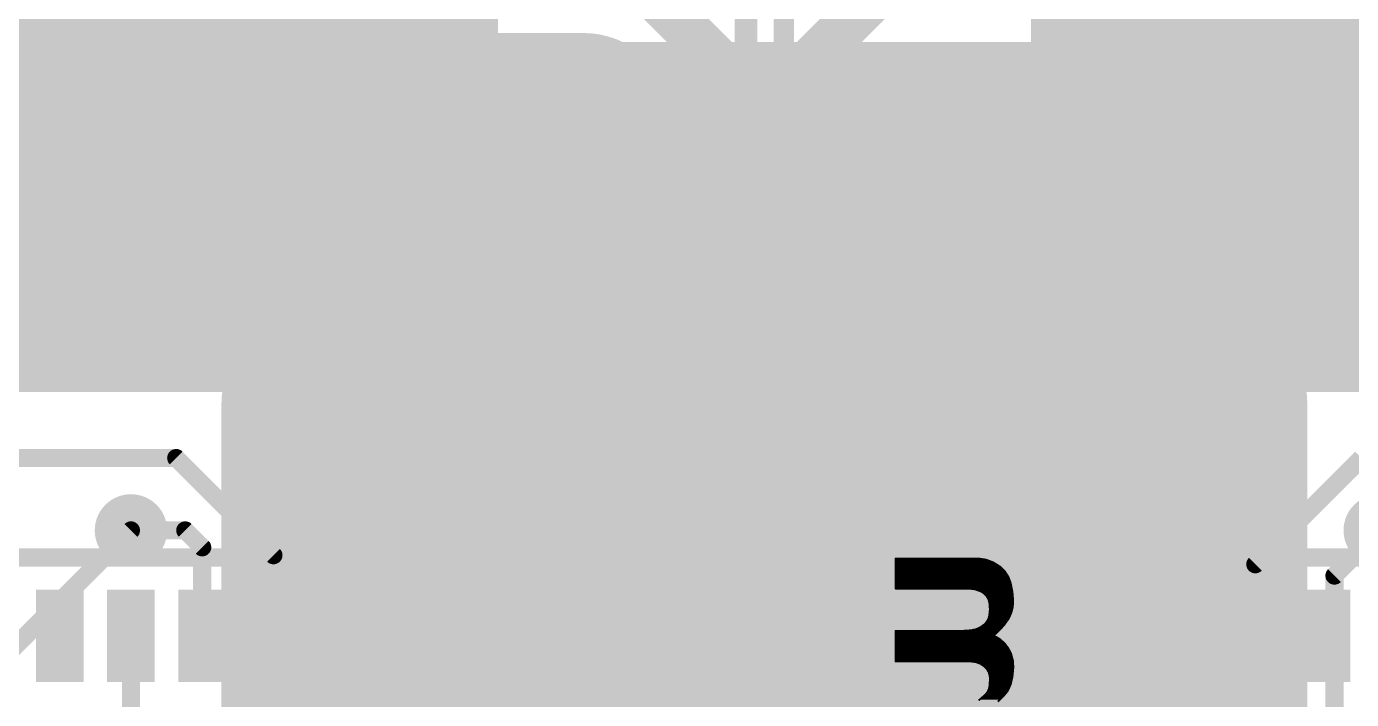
# Model space of a CAD drawing. Extents: x -7.6 to 53.5, y -11.4 to 75.3.
# Drawn here: x 16.31 to 34.91, y 34.46 to 43.91 of the extents above; entities that cross this region are included whole.
import ezdxf

# ---------------------------------------------------------------- set-up
doc = ezdxf.new("R2010")
doc.units = 0
for name, color, linetype in [('1', 12, 'CONTINUOUS'), ('16', 132, 'CONTINUOUS'), ('18', 110, 'CONTINUOUS'), ('21', 41, 'CONTINUOUS'), ('22', 40, 'CONTINUOUS'), ('51', 53, 'CONTINUOUS')]:
    doc.layers.add(name, color=color, linetype=linetype)

# ---------------------------------------------------------------- blocks, each defined once
blk = doc.blocks.new('RECT')
blk.add_solid([(-0.5, -0.5), (0.5, -0.5), (-0.5, 0.5), (0.5, 0.5)])
blk = doc.blocks.new('ROUNDV')
at = {"const_width": 0.5}
blk.add_lwpolyline([(0, -0.25, 1), (0, 0.25, 1), (0, -0.25)], format="xyb", dxfattribs=at)

msp = doc.modelspace()

# ---------------------------------------------------------------- linework, layer by layer
at = {"layer": '1'}
for points, const_width in [([(17.78, 40.64), (17.78, 53.55)], 0.6452), ([(22.6575, 46.7875), (26.035, 43.41)], 0.6452), ([(27.305, 43.41), (30.0475, 46.1525)], 0.6452), ([(19.685, 42.545), (17.78, 40.64)], 2.54), ([(20.32, 42.545), (19.685, 42.545)], 2.54), ([(24.13, 42.545), (20.32, 42.545)], 2.54), ([(26.035, 43.41), (26.035, 38.735)], 0.6452), ([(27.305, 38.735), (27.305, 43.41)], 0.6452), ([(24.13, 42.418), (24.13, 40.386)], 2.54), ([(29.21, 42.418), (31.75, 42.418)], 2.54), ([(29.21, 42.418), (29.21, 40.386)], 2.54), ([(31.75, 42.418), (33.782, 42.418)], 2.54), ([(31.75, 42.418), (32.258, 41.91)], 2.54), ([(33.782, 42.418), (35.56, 40.64)], 2.54), ([(24.13, 40.386), (24.13, 41.91)], 2.54), ([(32.258, 41.91), (32.258, 38.1)], 2.54), ([(21.2725, 41.5925), (21.209, 41.529)], 2.54), ([(21.209, 41.529), (21.209, 37.592)], 2.54), ([(20.32, 42.545), (21.2725, 41.5925)], 0.6096), ([(24.13, 42.418), (24.13, 42.545)], 0.6452), ([(18.794, 40.386), (17.78, 41.4)], 2.54), ([(21.2725, 41.5925), (22.606, 40.259)], 0.6096), ([(22.86, 40.386), (18.794, 40.386)], 2.54), ([(24.13, 40.386), (22.86, 40.386)], 2.54), ([(29.21, 40.386), (31.75, 40.386)], 2.54), ([(17.78, 40.64), (13.97, 40.64)], 0.6096), ([(22.86, 40.386), (22.78, 40.306)], 0.6096), ([(32.258, 38.1), (32.258, 37.592)], 2.54), ([(26.035, 38.735), (24.78, 37.48)], 0.6452), ([(28.56, 37.48), (27.305, 38.735)], 0.6452), ([(32.258, 38.1), (31.75, 37.592)], 0.6452), ([(15.78, 37.846), (18.415, 37.846)], 0.254), ([(18.415, 37.846), (19.78, 36.481)], 0.254), ([(35.052, 37.846), (33.56, 36.354)], 0.254), ([(21.209, 37.592), (22.098, 37.592)], 0.6452), ([(22.098, 37.592), (22.78, 36.91)], 0.6452), ([(24.78, 37.48), (24.78, 35.35)], 0.6452), ([(28.56, 35.35), (28.56, 37.48)], 0.6452), ([(31.242, 37.592), (30.56, 36.91)], 0.6452), ([(31.75, 37.592), (31.242, 37.592)], 0.6452), ([(22.78, 36.91), (22.78, 35.35)], 0.6452), ([(30.56, 36.91), (30.56, 35.35)], 0.6452), ([(17.78, 36.83), (18.542, 36.83)], 0.254), ([(18.542, 36.83), (18.78, 36.592)], 0.254), ([(18.78, 36.592), (18.78, 35.35)], 0.254), ([(19.78, 36.481), (19.78, 35.35)], 0.254), ([(33.56, 36.354), (33.56, 35.35)], 0.254), ([(17.78, 33.909), (17.78, 35.35)], 0.254), ([(20.78, 33.861), (20.78, 35.35)], 0.254), ([(32.56, 34.115), (32.56, 35.35)], 0.254)]:
    msp.add_lwpolyline(points, dxfattribs=dict(at, const_width=const_width))
for points, const_width in [([(19.685, 43.18, 1), (19.685, 41.91)], 1.27), ([(20.134, 42.096, 1), (19.236, 42.994)], 1.27), ([(20.32, 43.18, 1), (20.32, 41.91)], 1.27), ([(20.32, 41.91, 1), (20.32, 43.18)], 1.27), ([(24.13, 41.91, 1), (24.13, 43.18)], 1.27), ([(26.1963, 43.41, 1), (25.8737, 43.41)], 0.3226), ([(27.4663, 43.41, 1), (27.1437, 43.41)], 0.3226), ([(24.765, 42.418, 1), (23.495, 42.418)], 1.27), ([(25.9209, 43.2959, 1), (26.1491, 43.5241)], 0.3226), ([(27.1909, 43.5241, 1), (27.4191, 43.2959)], 0.3226), ([(29.21, 43.053, 1), (29.21, 41.783)], 1.27), ([(29.845, 42.418, 1), (28.575, 42.418)], 1.27), ([(31.75, 43.053, 1), (31.75, 41.783)], 1.27), ([(32.199, 42.867, 1), (31.301, 41.969)], 1.27), ([(31.75, 41.783, 1), (31.75, 43.053)], 1.27), ([(34.231, 42.867, 1), (33.333, 41.969)], 1.27), ([(33.782, 41.783, 1), (33.782, 43.053)], 1.27), ([(24.765, 41.91, 1), (23.495, 41.91)], 1.27), ([(32.893, 41.91, 1), (31.623, 41.91)], 1.27), ([(31.809, 41.461, 1), (32.707, 42.359)], 1.27), ([(21.844, 41.529, 1), (20.574, 41.529)], 1.27), ([(20.4278, 42.6528, 1), (20.2122, 42.4372)], 0.3048), ([(21.7215, 41.1435, 1), (20.8235, 42.0415)], 1.27), ([(24.2913, 42.545, 1), (23.9687, 42.545)], 0.3226), ([(18.229, 41.849, 1), (17.331, 40.951)], 1.27), ([(20.76, 41.978, 1), (21.658, 41.08)], 1.27), ([(23.9687, 42.418, 1), (24.2913, 42.418)], 0.3226), ([(21.3803, 41.7003, 1), (21.1647, 41.4847)], 0.3048), ([(21.1647, 41.4847, 1), (21.3803, 41.7003)], 0.3048), ([(17.331, 41.089, 1), (18.229, 40.191)], 1.27), ([(18.794, 41.021, 1), (18.794, 39.751)], 1.27), ([(22.86, 41.021, 1), (22.86, 39.751)], 1.27), ([(22.86, 39.751, 1), (22.86, 41.021)], 1.27), ([(24.13, 39.751, 1), (24.13, 41.021)], 1.27), ([(29.21, 41.021, 1), (29.21, 39.751)], 1.27), ([(31.75, 39.751, 1), (31.75, 41.021)], 1.27), ([(35.111, 40.191, 1), (36.009, 41.089)], 1.27), ([(18.345, 39.937, 1), (19.243, 40.835)], 1.27), ([(17.78, 40.4876, 1), (17.78, 40.7924)], 0.3048), ([(23.495, 40.386, 1), (24.765, 40.386)], 1.27), ([(23.495, 40.386, 1), (24.765, 40.386)], 1.27), ([(28.575, 40.386, 1), (29.845, 40.386)], 1.27), ([(17.6187, 40.64, 1), (17.9413, 40.64)], 0.3226), ([(22.6722, 40.4138, 1), (22.8878, 40.1982)], 0.3048), ([(22.9678, 40.2782, 1), (22.7522, 40.4938)], 0.3048), ([(22.4982, 40.1512, 1), (22.7138, 40.3668)], 0.3048), ([(32.893, 38.1, 1), (31.623, 38.1)], 1.27), ([(26.1491, 38.6209, 1), (25.9209, 38.8491)], 0.3226), ([(27.4191, 38.8491, 1), (27.1909, 38.6209)], 0.3226), ([(25.8737, 38.735, 1), (26.1963, 38.735)], 0.3226), ([(27.1437, 38.735, 1), (27.4663, 38.735)], 0.3226), ([(31.623, 38.1, 1), (32.893, 38.1)], 1.27), ([(32.3721, 37.9859, 1), (32.1439, 38.2141)], 0.3226), ([(20.574, 37.592, 1), (21.844, 37.592)], 1.27), ([(31.623, 37.592, 1), (32.893, 37.592)], 1.27), ([(18.4599, 37.8909, 1), (18.3701, 37.8011)], 0.127), ([(18.415, 37.7825, 1), (18.415, 37.9095)], 0.127), ([(21.209, 37.7533, 1), (21.209, 37.4307)], 0.3226), ([(22.2121, 37.7061, 1), (21.9839, 37.4779)], 0.3226), ([(22.098, 37.4307, 1), (22.098, 37.7533)], 0.3226), ([(24.6659, 37.5941, 1), (24.8941, 37.3659)], 0.3226), ([(24.9413, 37.48, 1), (24.6187, 37.48)], 0.3226), ([(28.7213, 37.48, 1), (28.3987, 37.48)], 0.3226), ([(28.4459, 37.3659, 1), (28.6741, 37.5941)], 0.3226), ([(31.242, 37.7533, 1), (31.242, 37.4307)], 0.3226), ([(31.3561, 37.4779, 1), (31.1279, 37.7061)], 0.3226), ([(31.6359, 37.7061, 1), (31.8641, 37.4779)], 0.3226), ([(31.75, 37.4307, 1), (31.75, 37.7533)], 0.3226), ([(22.9413, 36.91, 1), (22.6187, 36.91)], 0.3226), ([(30.7213, 36.91, 1), (30.3987, 36.91)], 0.3226), ([(22.6659, 36.7959, 1), (22.8941, 37.0241)], 0.3226), ([(30.4459, 37.0241, 1), (30.6741, 36.7959)], 0.3226), ([(17.78, 36.8935, 1), (17.78, 36.7665)], 0.127), ([(18.5869, 36.8749, 1), (18.4971, 36.7851)], 0.127), ([(18.542, 36.7665, 1), (18.542, 36.8935)], 0.127), ([(18.8435, 36.592, 1), (18.7165, 36.592)], 0.127), ([(18.7351, 36.5471, 1), (18.8249, 36.6369)], 0.127), ([(19.8435, 36.481, 1), (19.7165, 36.481)], 0.127), ([(19.7351, 36.4361, 1), (19.8249, 36.5259)], 0.127), ([(33.6235, 36.354, 1), (33.4965, 36.354)], 0.127), ([(33.5151, 36.3989, 1), (33.6049, 36.3091)], 0.127), ([(17.8435, 35.35, 1), (17.7165, 35.35)], 0.127), ([(18.7165, 35.35, 1), (18.8435, 35.35)], 0.127), ([(19.7165, 35.35, 1), (19.8435, 35.35)], 0.127), ([(20.8435, 35.35, 1), (20.7165, 35.35)], 0.127), ([(22.6187, 35.35, 1), (22.9413, 35.35)], 0.3226), ([(24.6187, 35.35, 1), (24.9413, 35.35)], 0.3226), ([(28.3987, 35.35, 1), (28.7213, 35.35)], 0.3226), ([(30.3987, 35.35, 1), (30.7213, 35.35)], 0.3226), ([(32.6235, 35.35, 1), (32.4965, 35.35)], 0.127), ([(33.4965, 35.35, 1), (33.6235, 35.35)], 0.127)]:
    msp.add_lwpolyline(points, format="xyb", dxfattribs=dict(at, const_width=const_width))
at = {"layer": '16'}
for points, const_width in [([(11.049, 43.561), (17.272, 49.784)], 5.08), ([(20.32, 38.608), (24.13, 42.418)], 2.54), ([(24.13, 42.418), (29.21, 42.418)], 2.54), ([(24.13, 42.418), (29.21, 42.418)], 2.54), ([(29.21, 42.418), (32.893, 38.735)], 2.54), ([(26.67, 32.004), (26.67, 36.83)], 11.43), ([(24.384, 40.386), (23.876, 40.386)], 2.54), ([(24.13, 40.386), (24.13, 40.64)], 0.254), ([(24.13, 40.386), (24.384, 40.386)], 0.254), ([(20.32, 6.985), (20.32, 38.608)], 2.54), ([(33.02, 11.811), (33.02, 38.608)], 2.54), ([(26.67, 12.7), (26.67, 32.004)], 11.43), ([(15.621, 34.671), (17.78, 36.83)], 0.254), ([(34.671, 36.195), (35.306, 36.83)], 0.254), ([(34.671, 22.225), (34.671, 36.195)], 0.254)]:
    msp.add_lwpolyline(points, dxfattribs=dict(at, const_width=const_width))
for points, const_width in [([(24.13, 43.053, 1), (24.13, 41.783)], 1.27), ([(24.13, 43.053, 1), (24.13, 41.783)], 1.27), ([(24.579, 41.969, 1), (23.681, 42.867)], 1.27), ([(29.659, 42.867, 1), (28.761, 41.969)], 1.27), ([(29.21, 41.783, 1), (29.21, 43.053)], 1.27), ([(29.21, 41.783, 1), (29.21, 43.053)], 1.27), ([(29.5275, 36.83, 1), (23.8125, 36.83)], 5.715), ([(23.876, 41.021, 1), (23.876, 39.751)], 1.27), ([(24.384, 39.751, 1), (24.384, 41.021)], 1.27), ([(24.1935, 40.64, 1), (24.0665, 40.64)], 0.127), ([(24.13, 40.4495, 1), (24.13, 40.3225)], 0.127), ([(24.0665, 40.386, 1), (24.1935, 40.386)], 0.127), ([(24.384, 40.3225, 1), (24.384, 40.4495)], 0.127), ([(20.955, 38.608, 1), (19.685, 38.608)], 1.27), ([(33.655, 38.608, 1), (32.385, 38.608)], 1.27), ([(32.444, 38.286, 1), (33.342, 39.184)], 1.27), ([(19.871, 39.057, 1), (20.769, 38.159)], 1.27), ([(29.5275, 32.004, 1), (23.8125, 32.004)], 5.715), ([(17.8249, 36.7851, 1), (17.7351, 36.8749)], 0.127), ([(34.7345, 36.195, 1), (34.6075, 36.195)], 0.127), ([(34.6261, 36.2399, 1), (34.7159, 36.1501)], 0.127), ([(23.8125, 32.004, 1), (29.5275, 32.004)], 5.715)]:
    msp.add_lwpolyline(points, format="xyb", dxfattribs=dict(at, const_width=const_width))
at = {"layer": '21', "const_width": 0.254}
for points in [[(26.445, 52.5), (26.445, 36.4)], [(26.925, 36.4), (26.925, 52.5)], [(26.445, 36.4), (25.445, 36.4)], [(27.925, 36.4), (26.925, 36.4)]]:
    msp.add_lwpolyline(points, dxfattribs=at)
at = {"layer": '21'}
for points, const_width in [([(28.525, 37, 1), (28.525, 39, 1), (28.525, 37)], 0.254), ([(25.445, 36.4635, 1), (25.445, 36.3365)], 0.127), ([(26.3815, 36.4, 1), (26.5085, 36.4)], 0.127), ([(26.445, 36.3365, 1), (26.445, 36.4635)], 0.127), ([(26.925, 36.4635, 1), (26.925, 36.3365)], 0.127), ([(26.8615, 36.4, 1), (26.9885, 36.4)], 0.127), ([(27.925, 36.3365, 1), (27.925, 36.4635)], 0.127)]:
    msp.add_lwpolyline(points, format="xyb", dxfattribs=dict(at, const_width=const_width))
at = {"layer": '22'}
for points, const_width in [([(25.5397, 41.2283, 1), (25.5397, 41.0886)], 0.1397), ([(25.6095, 41.1584, 1), (25.4699, 41.1584)], 0.1397), ([(26.6095, 41.1584, 1), (26.4698, 41.1584)], 0.1397), ([(27.0396, 41.0886, 1), (27.0396, 41.2283)], 0.1397), ([(25.5891, 40.4579, 1), (25.4903, 40.3591)], 0.1397), ([(26.589, 40.3591, 1), (26.4902, 40.4579)], 0.1397), ([(25.4699, 40.4085, 1), (25.6095, 40.4085)], 0.1397), ([(26.4698, 40.4085, 1), (26.6095, 40.4085)], 0.1397), ([(25.7897, 40.2283, 1), (25.7897, 40.0886)], 0.1397), ([(25.7403, 40.1091, 1), (25.8391, 40.2079)], 0.1397), ([(26.2402, 40.2079, 1), (26.339, 40.1091)], 0.1397), ([(26.2896, 40.0886, 1), (26.2896, 40.2283)], 0.1397), ([(25.6095, 39.567, 1), (25.4699, 39.567)], 0.1397), ([(25.5397, 39.3869, 1), (25.5397, 39.2472)], 0.1397), ([(27.1094, 39.317, 1), (26.9697, 39.317)], 0.1397), ([(27.0396, 39.2472, 1), (27.0396, 39.3869)], 0.1397), ([(25.4699, 39.0671, 1), (25.6095, 39.0671)], 0.1397), ([(26.9697, 39.0671, 1), (27.1094, 39.0671)], 0.1397), ([(26.0397, 38.4997, 1), (26.0397, 38.36)], 0.1397), ([(26.1095, 38.4298, 1), (25.9698, 38.4298)], 0.1397), ([(26.339, 38.4792, 1), (26.2402, 38.3804)], 0.1397), ([(26.2896, 38.36, 1), (26.2896, 38.4997)], 0.1397), ([(25.6095, 38.1798, 1), (25.4699, 38.1798)], 0.1397), ([(26.6095, 38.1798, 1), (26.4698, 38.1798)], 0.1397), ([(26.4902, 38.1304, 1), (26.589, 38.2292)], 0.1397), ([(25.5891, 37.7293, 1), (25.4903, 37.6305)], 0.1397), ([(26.589, 37.6305, 1), (26.4902, 37.7293)], 0.1397), ([(25.4699, 37.6799, 1), (25.6095, 37.6799)], 0.1397), ([(25.7897, 37.4998, 1), (25.7897, 37.3601)], 0.1397), ([(26.2896, 37.3601, 1), (26.2896, 37.4998)], 0.1397), ([(26.4698, 37.6799, 1), (26.6095, 37.6799)], 0.1397), ([(25.7403, 37.3805, 1), (25.8391, 37.4793)], 0.1397), ([(25.9698, 37.4299, 1), (26.1095, 37.4299)], 0.1397), ([(26.2402, 37.4793, 1), (26.339, 37.3805)], 0.1397), ([(25.6095, 36.8384, 1), (25.4699, 36.8384)], 0.1397), ([(25.5397, 36.6583, 1), (25.5397, 36.5186)], 0.1397), ([(26.6095, 36.5884, 1), (26.4698, 36.5884)], 0.1397), ([(26.5396, 36.5186, 1), (26.5396, 36.6583)], 0.1397), ([(27.0396, 36.6583, 1), (27.0396, 36.5186)], 0.1397), ([(27.2896, 36.5186, 1), (27.2896, 36.6583)], 0.1397), ([(28.5115, 36.4427, 1), (28.5115, 36.43)], 0.0127), ([(28.5179, 36.4363, 1), (28.5052, 36.4363)], 0.0127), ([(29.6707, 36.4426, 1), (29.6687, 36.43)], 0.0127), ([(29.6697, 36.43, 1), (29.6697, 36.4427)], 0.0127), ([(25.4699, 36.3385, 1), (25.6095, 36.3385)], 0.1397), ([(26.4698, 36.3385, 1), (26.6095, 36.3385)], 0.1397), ([(28.5115, 36.4299, 1), (28.5115, 36.4173)], 0.0127), ([(28.5115, 36.4046, 1), (28.5115, 36.3919)], 0.0127), ([(28.5115, 36.3792, 1), (28.5115, 36.3665)], 0.0127), ([(28.5115, 36.3537, 1), (28.5115, 36.3411)], 0.0127), ([(28.5115, 36.3284, 1), (28.5115, 36.3157)], 0.0127), ([(28.5115, 36.303, 1), (28.5115, 36.2903)], 0.0127), ([(28.5115, 36.2775, 1), (28.5115, 36.2649)], 0.0127), ([(29.7524, 36.4173, 1), (29.7524, 36.4299)], 0.0127), ([(29.7815, 36.4254, 1), (29.777, 36.4135)], 0.0127), ([(29.7783, 36.4132, 1), (29.7802, 36.4257)], 0.0127), ([(29.8365, 36.3919, 1), (29.8365, 36.4046)], 0.0127), ([(29.8865, 36.3862, 1), (29.8798, 36.3755)], 0.0127), ([(29.8809, 36.3749, 1), (29.8854, 36.3868)], 0.0127), ([(29.896, 36.3665, 1), (29.896, 36.3792)], 0.0127), ([(29.9365, 36.3411, 1), (29.9365, 36.3537)], 0.0127), ([(29.9815, 36.3266, 1), (29.9727, 36.3174)], 0.0127), ([(29.9737, 36.3166, 1), (29.9805, 36.3274)], 0.0127), ([(29.9771, 36.3157, 1), (29.9771, 36.3284)], 0.0127), ([(30.0032, 36.2903, 1), (30.0032, 36.303)], 0.0127), ([(30.0294, 36.2649, 1), (30.0294, 36.2775)], 0.0127), ([(30.0488, 36.261, 1), (30.0382, 36.254)], 0.0127), ([(30.0391, 36.2529, 1), (30.0479, 36.262)], 0.0127), ([(28.5115, 36.2522, 1), (28.5115, 36.2395)], 0.0127), ([(28.5115, 36.2268, 1), (28.5115, 36.2141)], 0.0127), ([(28.5115, 36.2013, 1), (28.5115, 36.1887)], 0.0127), ([(28.5115, 36.176, 1), (28.5115, 36.1633)], 0.0127), ([(28.5115, 36.1506, 1), (28.5115, 36.1379)], 0.0127), ([(28.5115, 36.1251, 1), (28.5115, 36.1125)], 0.0127), ([(28.5115, 36.0998, 1), (28.5115, 36.0871)], 0.0127), ([(28.5115, 36.0744, 1), (28.5115, 36.0617)], 0.0127), ([(30.0512, 36.2395, 1), (30.0512, 36.2522)], 0.0127), ([(30.0678, 36.2141, 1), (30.0678, 36.2268)], 0.0127), ([(30.0844, 36.1887, 1), (30.0844, 36.2013)], 0.0127), ([(30.1002, 36.1823, 1), (30.0883, 36.1778)], 0.0127), ([(30.0889, 36.1766, 1), (30.0996, 36.1835)], 0.0127), ([(30.0982, 36.1633, 1), (30.0982, 36.176)], 0.0127), ([(30.1078, 36.1379, 1), (30.1078, 36.1506)], 0.0127), ([(30.1173, 36.1125, 1), (30.1173, 36.1251)], 0.0127), ([(30.1331, 36.0946, 1), (30.1207, 36.0922)], 0.0127), ([(30.121, 36.0912, 1), (30.1328, 36.0956)], 0.0127), ([(30.1269, 36.0871, 1), (30.1269, 36.0998)], 0.0127), ([(30.1319, 36.0617, 1), (30.1319, 36.0744)], 0.0127), ([(28.5115, 36.0489, 1), (28.5115, 36.0363)], 0.0127), ([(28.5115, 36.0236, 1), (28.5115, 36.0109)], 0.0127), ([(28.5115, 36.0185, 1), (28.5115, 36.0058)], 0.0127), ([(28.5052, 36.0121, 1), (28.5179, 36.0121)], 0.0127), ([(29.541, 36.0184, 1), (29.5394, 36.0058)], 0.0127), ([(29.5402, 36.0058, 1), (29.5402, 36.0185)], 0.0127), ([(29.6327, 36.0071, 1), (29.6282, 35.9952)], 0.0127), ([(29.6297, 35.9948, 1), (29.6312, 36.0075)], 0.0127), ([(29.6551, 35.9982, 1), (29.6551, 35.9855)], 0.0127), ([(29.7191, 35.9741, 1), (29.7119, 35.9637)], 0.0127), ([(29.7192, 35.9727, 1), (29.7192, 35.9601)], 0.0127), ([(29.7132, 35.963, 1), (29.7178, 35.9748)], 0.0127), ([(29.761, 35.9453, 1), (29.7516, 35.9368)], 0.0127), ([(29.7563, 35.9474, 1), (29.7563, 35.9347)], 0.0127), ([(29.7527, 35.9358, 1), (29.7599, 35.9463)], 0.0127), ([(29.7795, 35.922, 1), (29.7795, 35.9093)], 0.0127), ([(29.7951, 35.9077, 1), (29.784, 35.9015)], 0.0127), ([(29.7849, 35.9003, 1), (29.7943, 35.9089)], 0.0127), ([(29.7976, 35.8965, 1), (29.7976, 35.8839)], 0.0127), ([(30.1369, 36.0363, 1), (30.1369, 36.0489)], 0.0127), ([(30.1419, 36.0109, 1), (30.1419, 36.0236)], 0.0127), ([(30.1581, 35.9679, 1), (30.1455, 35.9669)], 0.0127), ([(30.1456, 35.9662, 1), (30.158, 35.9686)], 0.0127), ([(30.147, 35.9855, 1), (30.147, 35.9982)], 0.0127), ([(30.1519, 35.9601, 1), (30.1519, 35.9727)], 0.0127), ([(30.154, 35.9347, 1), (30.154, 35.9474)], 0.0127), ([(30.1561, 35.9093, 1), (30.1561, 35.922)], 0.0127), ([(30.1582, 35.8839, 1), (30.1582, 35.8965)], 0.0127), ([(25.5397, 35.7711, 1), (25.5397, 35.6314)], 0.1397), ([(26.339, 35.7506, 1), (26.2402, 35.6518)], 0.1397), ([(26.2896, 35.6314, 1), (26.2896, 35.7711)], 0.1397), ([(29.8118, 35.8712, 1), (29.8118, 35.8585)], 0.0127), ([(29.8198, 35.8632, 1), (29.8075, 35.8597)], 0.0127), ([(29.8081, 35.8584, 1), (29.8192, 35.8646)], 0.0127), ([(29.82, 35.8458, 1), (29.82, 35.8331)], 0.0127), ([(29.8335, 35.8145, 1), (29.8209, 35.8135)], 0.0127), ([(29.8272, 35.8203, 1), (29.8272, 35.8077)], 0.0127), ([(29.8211, 35.8123, 1), (29.8333, 35.8157)], 0.0127), ([(29.8291, 35.795, 1), (29.8291, 35.7823)], 0.0127), ([(29.831, 35.7696, 1), (29.831, 35.7569)], 0.0127), ([(29.8329, 35.7441, 1), (29.8329, 35.7315)], 0.0127), ([(29.8333, 35.7188, 1), (29.8333, 35.7061)], 0.0127), ([(29.8405, 35.7205, 1), (29.8278, 35.7218)], 0.0127), ([(29.8278, 35.7207, 1), (29.8405, 35.7217)], 0.0127), ([(30.1463, 35.7061, 1), (30.1463, 35.7188)], 0.0127), ([(30.15, 35.7504, 1), (30.1627, 35.7496)], 0.0127), ([(30.1625, 35.7484, 1), (30.1502, 35.7516)], 0.0127), ([(30.1531, 35.7315, 1), (30.1531, 35.7441)], 0.0127), ([(30.1688, 35.839, 1), (30.1562, 35.8398)], 0.0127), ([(30.1562, 35.8389, 1), (30.1688, 35.8399)], 0.0127), ([(30.1573, 35.7569, 1), (30.1573, 35.7696)], 0.0127), ([(30.159, 35.7823, 1), (30.159, 35.795)], 0.0127), ([(30.1604, 35.8585, 1), (30.1604, 35.8712)], 0.0127), ([(30.1608, 35.8077, 1), (30.1608, 35.8203)], 0.0127), ([(30.1625, 35.8331, 1), (30.1625, 35.8458)], 0.0127), ([(26.6095, 35.4512, 1), (26.4698, 35.4512)], 0.1397), ([(26.4902, 35.4019, 1), (26.589, 35.5006)], 0.1397), ([(29.7552, 35.5155, 1), (29.7552, 35.5029)], 0.0127), ([(29.7539, 35.5159, 1), (29.7633, 35.5075)], 0.0127), ([(29.7623, 35.5066, 1), (29.7549, 35.5168)], 0.0127), ([(29.7792, 35.541, 1), (29.7792, 35.5283)], 0.0127), ([(29.7835, 35.5487, 1), (29.7945, 35.5424)], 0.0127), ([(29.7937, 35.5413, 1), (29.7843, 35.5498)], 0.0127), ([(29.7972, 35.5663, 1), (29.7972, 35.5537)], 0.0127), ([(29.8053, 35.587, 1), (29.8174, 35.5833)], 0.0127), ([(29.8115, 35.5917, 1), (29.8115, 35.5791)], 0.0127), ([(29.8169, 35.582, 1), (29.8058, 35.5882)], 0.0127), ([(29.8192, 35.6172, 1), (29.8192, 35.6045)], 0.0127), ([(29.8184, 35.6292, 1), (29.831, 35.628)], 0.0127), ([(29.8308, 35.6267, 1), (29.8186, 35.6305)], 0.0127), ([(29.8255, 35.6425, 1), (29.8255, 35.6299)], 0.0127), ([(29.8281, 35.6679, 1), (29.8281, 35.6553)], 0.0127), ([(29.8307, 35.6934, 1), (29.8307, 35.6807)], 0.0127), ([(30.041, 35.5029, 1), (30.041, 35.5155)], 0.0127), ([(30.0592, 35.5283, 1), (30.0592, 35.541)], 0.0127), ([(30.0775, 35.5537, 1), (30.0775, 35.5663)], 0.0127), ([(30.0882, 35.5857, 1), (30.0996, 35.5801)], 0.0127), ([(30.0991, 35.5792, 1), (30.0887, 35.5866)], 0.0127), ([(30.0951, 35.5791, 1), (30.0951, 35.5917)], 0.0127), ([(30.1075, 35.6045, 1), (30.1075, 35.6172)], 0.0127), ([(30.1199, 35.6299, 1), (30.1199, 35.6425)], 0.0127), ([(30.1271, 35.6651, 1), (30.1393, 35.6618)], 0.0127), ([(30.1389, 35.6606, 1), (30.1275, 35.6662)], 0.0127), ([(30.1323, 35.6553, 1), (30.1323, 35.6679)], 0.0127), ([(30.1395, 35.6807, 1), (30.1395, 35.6934)], 0.0127), ([(28.5115, 35.4267, 1), (28.5115, 35.414)], 0.0127), ([(28.5179, 35.4203, 1), (28.5052, 35.4203)], 0.0127), ([(28.5115, 35.3886, 1), (28.5115, 35.3759)], 0.0127), ([(28.5115, 35.3631, 1), (28.5115, 35.3505)], 0.0127), ([(28.5115, 35.4139, 1), (28.5115, 35.4013)], 0.0127), ([(28.5115, 35.3377, 1), (28.5115, 35.3251)], 0.0127), ([(29.4636, 35.4266, 1), (29.4644, 35.414)], 0.0127), ([(29.464, 35.414, 1), (29.464, 35.4267)], 0.0127), ([(29.5744, 35.4341, 1), (29.5772, 35.4217)], 0.0127), ([(29.5762, 35.4216, 1), (29.5754, 35.4342)], 0.0127), ([(29.5977, 35.4393, 1), (29.5977, 35.4267)], 0.0127), ([(29.6393, 35.4491, 1), (29.6446, 35.4376)], 0.0127), ([(29.6434, 35.4371, 1), (29.6405, 35.4495)], 0.0127), ([(29.6748, 35.4648, 1), (29.6748, 35.4521)], 0.0127), ([(29.7, 35.4768, 1), (29.7075, 35.4665)], 0.0127), ([(29.7064, 35.4659, 1), (29.7011, 35.4774)], 0.0127), ([(29.7204, 35.4901, 1), (29.7204, 35.4775)], 0.0127), ([(29.8965, 35.3572, 1), (29.8901, 35.3462)], 0.0127), ([(29.8871, 35.3529, 1), (29.8995, 35.3505)], 0.0127), ([(29.889, 35.36, 1), (29.8995, 35.3529)], 0.0127), ([(29.9005, 35.3552, 1), (29.888, 35.3576)], 0.0127), ([(29.8924, 35.3649, 1), (29.9014, 35.3559)], 0.0127), ([(29.9022, 35.3569, 1), (29.8916, 35.3639)], 0.0127), ([(29.8945, 35.3505, 1), (29.8945, 35.3631)], 0.0127), ([(29.9016, 35.3741, 1), (29.9104, 35.3649)], 0.0127), ([(29.9105, 35.365, 1), (29.9015, 35.374)], 0.0127), ([(29.9194, 35.3759, 1), (29.9194, 35.3886)], 0.0127), ([(29.9284, 35.3251, 1), (29.9284, 35.3377)], 0.0127), ([(29.9462, 35.4013, 1), (29.9462, 35.4139)], 0.0127), ([(29.9496, 35.4196, 1), (29.9588, 35.4108)], 0.0127), ([(29.9586, 35.4106, 1), (29.9498, 35.4198)], 0.0127), ([(29.9713, 35.4267, 1), (29.9713, 35.4393)], 0.0127), ([(29.9958, 35.4521, 1), (29.9958, 35.4648)], 0.0127), ([(30.0203, 35.4775, 1), (30.0203, 35.4901)], 0.0127), ([(30.0249, 35.4977, 1), (30.0353, 35.4903)], 0.0127), ([(30.0347, 35.4896, 1), (30.0255, 35.4984)], 0.0127), ([(28.5115, 35.3124, 1), (28.5115, 35.2997)], 0.0127), ([(28.5115, 35.2869, 1), (28.5115, 35.2743)], 0.0127), ([(28.5115, 35.2362, 1), (28.5115, 35.2235)], 0.0127), ([(28.5115, 35.2107, 1), (28.5115, 35.1981)], 0.0127), ([(28.5115, 35.16, 1), (28.5115, 35.1473)], 0.0127), ([(28.5115, 35.2615, 1), (28.5115, 35.2489)], 0.0127), ([(28.5115, 35.1853, 1), (28.5115, 35.1727)], 0.0127), ([(29.9743, 35.3121, 1), (29.9659, 35.3025)], 0.0127), ([(29.9669, 35.3018, 1), (29.9733, 35.3128)], 0.0127), ([(29.9716, 35.2997, 1), (29.9716, 35.3124)], 0.0127), ([(30.0008, 35.2743, 1), (30.0008, 35.2869)], 0.0127), ([(30.0301, 35.2489, 1), (30.0301, 35.2615)], 0.0127), ([(30.042, 35.2531, 1), (30.032, 35.2452)], 0.0127), ([(30.0329, 35.2444, 1), (30.0412, 35.2539)], 0.0127), ([(30.0522, 35.2235, 1), (30.0522, 35.2362)], 0.0127), ([(30.072, 35.1981, 1), (30.072, 35.2107)], 0.0127), ([(30.0973, 35.1822, 1), (30.086, 35.1764)], 0.0127), ([(30.0867, 35.1754, 1), (30.0967, 35.1832)], 0.0127), ([(30.0918, 35.1727, 1), (30.0918, 35.1853)], 0.0127), ([(30.1048, 35.1473, 1), (30.1048, 35.16)], 0.0127), ([(26.4698, 34.9513, 1), (26.6095, 34.9513)], 0.1397), ([(26.589, 34.9019, 1), (26.4902, 35.0007)], 0.1397), ([(28.5115, 35.1345, 1), (28.5115, 35.1219)], 0.0127), ([(28.5115, 35.0838, 1), (28.5115, 35.0711)], 0.0127), ([(28.5115, 35.0583, 1), (28.5115, 35.0457)], 0.0127), ([(28.5115, 35.0076, 1), (28.5115, 34.9949)], 0.0127), ([(28.5052, 34.9885, 1), (28.5179, 34.9885)], 0.0127), ([(28.5115, 35.1091, 1), (28.5115, 35.0965)], 0.0127), ([(28.5115, 35.0329, 1), (28.5115, 35.0203)], 0.0127), ([(28.5115, 34.9948, 1), (28.5115, 34.9822)], 0.0127), ([(29.5689, 34.9948, 1), (29.5673, 34.9822)], 0.0127), ([(29.5681, 34.9822, 1), (29.5681, 34.9948)], 0.0127), ([(29.6389, 34.9862, 1), (29.6345, 34.9743)], 0.0127), ([(29.6359, 34.974, 1), (29.6374, 34.9866)], 0.0127), ([(29.6487, 34.9821, 1), (29.6487, 34.9695)], 0.0127), ([(29.705, 34.9614, 1), (29.6978, 34.9509)], 0.0127), ([(29.6992, 34.9502, 1), (29.7036, 34.9621)], 0.0127), ([(29.7099, 34.9567, 1), (29.7099, 34.9441)], 0.0127), ([(30.1178, 35.1219, 1), (30.1178, 35.1345)], 0.0127), ([(30.1381, 35.102, 1), (30.1259, 35.0986)], 0.0127), ([(30.1263, 35.0974, 1), (30.1377, 35.1032)], 0.0127), ([(30.1307, 35.0965, 1), (30.1307, 35.1091)], 0.0127), ([(30.1385, 35.0711, 1), (30.1385, 35.0838)], 0.0127), ([(30.1456, 35.0457, 1), (30.1456, 35.0583)], 0.0127), ([(30.1644, 35.0084, 1), (30.1517, 35.0075)], 0.0127), ([(30.1519, 35.0063, 1), (30.1642, 35.0097)], 0.0127), ([(30.1528, 35.0203, 1), (30.1528, 35.0329)], 0.0127), ([(30.1586, 34.9949, 1), (30.1586, 35.0076)], 0.0127), ([(30.1604, 34.9695, 1), (30.1604, 34.9821)], 0.0127), ([(30.1622, 34.9441, 1), (30.1622, 34.9567)], 0.0127), ([(25.5397, 34.7712, 1), (25.5397, 34.6315)], 0.1397), ([(26.2402, 34.7507, 1), (26.339, 34.6519)], 0.1397), ([(27.0396, 34.6315, 1), (27.0396, 34.7712)], 0.1397), ([(29.7474, 34.9314, 1), (29.7474, 34.9187)], 0.0127), ([(29.7633, 34.9217, 1), (29.7539, 34.9131)], 0.0127), ([(29.755, 34.9121, 1), (29.7622, 34.9227)], 0.0127), ([(29.775, 34.9059, 1), (29.775, 34.8933)], 0.0127), ([(29.7979, 34.8838, 1), (29.7869, 34.8775)], 0.0127), ([(29.7877, 34.8763, 1), (29.7971, 34.8849)], 0.0127), ([(29.7961, 34.8805, 1), (29.7961, 34.8679)], 0.0127), ([(29.8105, 34.8552, 1), (29.8105, 34.8425)], 0.0127), ([(29.8232, 34.8391, 1), (29.811, 34.8354)], 0.0127), ([(29.8116, 34.8341, 1), (29.8226, 34.8404)], 0.0127), ([(29.8213, 34.8297, 1), (29.8213, 34.8171)], 0.0127), ([(29.8289, 34.8043, 1), (29.8289, 34.7917)], 0.0127), ([(29.8378, 34.7898, 1), (29.8252, 34.789)], 0.0127), ([(29.8254, 34.7876, 1), (29.8376, 34.7913)], 0.0127), ([(29.8326, 34.779, 1), (29.8326, 34.7663)], 0.0127), ([(30.146, 34.7757, 1), (30.1586, 34.7745)], 0.0127), ([(30.1585, 34.7737, 1), (30.1461, 34.7765)], 0.0127), ([(30.1517, 34.7663, 1), (30.1517, 34.779)], 0.0127), ([(30.1544, 34.7917, 1), (30.1544, 34.8043)], 0.0127), ([(30.1568, 34.8171, 1), (30.1568, 34.8297)], 0.0127), ([(30.1713, 34.9117, 1), (30.1587, 34.9129)], 0.0127), ([(30.1587, 34.9118, 1), (30.1713, 34.9128)], 0.0127), ([(30.1591, 34.8425, 1), (30.1591, 34.8552)], 0.0127), ([(30.1615, 34.8679, 1), (30.1615, 34.8805)], 0.0127), ([(30.1638, 34.8933, 1), (30.1638, 34.9059)], 0.0127), ([(30.1641, 34.9187, 1), (30.1641, 34.9314)], 0.0127), ([(29.8158, 34.6011, 1), (29.8158, 34.5885)], 0.0127), ([(29.8149, 34.6081, 1), (29.8274, 34.6058)], 0.0127), ([(29.827, 34.6044, 1), (29.8153, 34.6095)], 0.0127), ([(29.8236, 34.6266, 1), (29.8236, 34.6139)], 0.0127), ([(29.8284, 34.6519, 1), (29.8284, 34.6393)], 0.0127), ([(29.8235, 34.6536, 1), (29.8361, 34.6528)], 0.0127), ([(29.836, 34.652, 1), (29.8236, 34.6544)], 0.0127), ([(29.8308, 34.6773, 1), (29.8308, 34.6647)], 0.0127), ([(29.8323, 34.7028, 1), (29.8323, 34.6901)], 0.0127), ([(29.8338, 34.7281, 1), (29.8338, 34.7155)], 0.0127), ([(29.8343, 34.7535, 1), (29.8343, 34.7409)], 0.0127), ([(29.8285, 34.7392, 1), (29.8411, 34.74)], 0.0127), ([(29.8411, 34.7392, 1), (29.8285, 34.74)], 0.0127), ([(30.0914, 34.573, 1), (30.0815, 34.5809)], 0.0127), ([(30.0946, 34.5885, 1), (30.0946, 34.6011)], 0.0127), ([(30.1061, 34.6139, 1), (30.1061, 34.6266)], 0.0127), ([(30.1177, 34.6393, 1), (30.1177, 34.6519)], 0.0127), ([(30.1207, 34.6673, 1), (30.1331, 34.6645)], 0.0127), ([(30.1327, 34.6633, 1), (30.1211, 34.6685)], 0.0127), ([(30.1281, 34.6647, 1), (30.1281, 34.6773)], 0.0127), ([(30.134, 34.6901, 1), (30.134, 34.7028)], 0.0127), ([(30.1399, 34.7155, 1), (30.1399, 34.7281)], 0.0127), ([(30.1458, 34.7409, 1), (30.1458, 34.7535)], 0.0127), ([(29.7066, 34.4742, 1), (29.7066, 34.4615)], 0.0127), ([(29.7359, 34.4995, 1), (29.7359, 34.4869)], 0.0127), ([(29.7652, 34.5249, 1), (29.7652, 34.5123)], 0.0127), ([(29.7688, 34.53, 1), (29.779, 34.5224)], 0.0127), ([(29.7781, 34.5214, 1), (29.7697, 34.531)], 0.0127), ([(29.7873, 34.5504, 1), (29.7873, 34.5377)], 0.0127), ([(29.7964, 34.5664, 1), (29.808, 34.5613)], 0.0127), ([(29.8073, 34.56, 1), (29.7971, 34.5677)], 0.0127), ([(29.8046, 34.5757, 1), (29.8046, 34.5631)], 0.0127), ([(29.9912, 34.4615, 1), (29.9912, 34.4742)], 0.0127), ([(30.0175, 34.4869, 1), (30.0175, 34.4995)], 0.0127), ([(30.0203, 34.5048, 1), (30.0303, 34.4968)], 0.0127), ([(30.0297, 34.4962, 1), (30.0209, 34.5054)], 0.0127), ([(30.0396, 34.5123, 1), (30.0396, 34.5249)], 0.0127), ([(30.06, 34.5377, 1), (30.06, 34.5504)], 0.0127), ([(30.0807, 34.5796, 1), (30.0922, 34.5743)], 0.0127), ([(30.0804, 34.5631, 1), (30.0804, 34.5757)], 0.0127)]:
    msp.add_lwpolyline(points, format="xyb", dxfattribs=dict(at, const_width=const_width))
for points, const_width in [([(27.0396, 41.1584), (25.5397, 41.1584)], 0.2794), ([(25.5397, 41.1584), (25.5397, 40.4085)], 0.2794), ([(26.5396, 40.4085), (26.5396, 41.1584)], 0.2794), ([(25.5397, 40.4085), (25.7897, 40.1585)], 0.2794), ([(26.2896, 40.1585), (26.5396, 40.4085)], 0.2794), ([(25.7897, 40.1585), (26.2896, 40.1585)], 0.2794), ([(25.5397, 39.0671), (25.5397, 39.567)], 0.2794), ([(27.0396, 39.317), (25.5397, 39.317)], 0.2794), ([(27.0396, 39.0671), (27.0396, 39.317)], 0.2794), ([(26.2896, 38.4298), (26.0397, 38.4298)], 0.2794), ([(26.0397, 38.4298), (26.0397, 37.4299)], 0.2794), ([(26.5396, 38.1798), (26.2896, 38.4298)], 0.2794), ([(25.5397, 38.1798), (25.5397, 37.6799)], 0.2794), ([(26.5396, 37.6799), (26.5396, 38.1798)], 0.2794), ([(25.5397, 37.6799), (25.7897, 37.4299)], 0.2794), ([(26.2896, 37.4299), (26.5396, 37.6799)], 0.2794), ([(25.7897, 37.4299), (26.2896, 37.4299)], 0.2794), ([(25.5397, 36.3385), (25.5397, 36.8384)], 0.2794), ([(26.5396, 36.5884), (25.5397, 36.5884)], 0.2794), ([(26.5396, 36.3385), (26.5396, 36.5884)], 0.2794), ([(27.2896, 36.5884), (27.0396, 36.5884)], 0.2794), ([(29.6697, 36.4363), (28.5115, 36.4363)], 0.0254), ([(28.5115, 36.4363), (28.5115, 36.0121)], 0.0254), ([(29.7793, 36.4195), (29.6697, 36.4363)], 0.0254), ([(28.5115, 36.4236), (29.7524, 36.4236)], 0.0254), ([(28.5115, 36.3982), (29.8365, 36.3982)], 0.0254), ([(28.5115, 36.3728), (29.896, 36.3728)], 0.0254), ([(28.5115, 36.3474), (29.9365, 36.3474)], 0.0254), ([(28.5115, 36.322), (29.9771, 36.322)], 0.0254), ([(28.5115, 36.2966), (30.0032, 36.2966)], 0.0254), ([(28.5115, 36.2712), (30.0294, 36.2712)], 0.0254), ([(29.8832, 36.3808), (29.7793, 36.4195)], 0.0254), ([(29.9771, 36.322), (29.8832, 36.3808)], 0.0254), ([(30.0435, 36.2575), (29.9771, 36.322)], 0.0254), ([(30.0942, 36.18), (30.0435, 36.2575)], 0.0254), ([(28.5115, 36.2458), (30.0512, 36.2458)], 0.0254), ([(28.5115, 36.2204), (30.0678, 36.2204)], 0.0254), ([(28.5115, 36.195), (30.0844, 36.195)], 0.0254), ([(28.5115, 36.1696), (30.0982, 36.1696)], 0.0254), ([(28.5115, 36.1442), (30.1078, 36.1442)], 0.0254), ([(28.5115, 36.1188), (30.1173, 36.1188)], 0.0254), ([(28.5115, 36.0934), (30.1269, 36.0934)], 0.0254), ([(28.5115, 36.068), (30.1319, 36.068)], 0.0254), ([(30.1269, 36.0934), (30.0942, 36.18)], 0.0254), ([(30.1518, 35.9674), (30.1269, 36.0934)], 0.0254), ([(28.5115, 36.0426), (30.1369, 36.0426)], 0.0254), ([(28.5115, 36.0172), (30.1419, 36.0172)], 0.0254), ([(28.5115, 36.0121), (29.5402, 36.0121)], 0.0254), ([(29.5402, 36.0121), (29.6305, 36.0011)], 0.0254), ([(29.6305, 36.0011), (29.7155, 35.9689)], 0.0254), ([(29.6551, 35.9918), (30.147, 35.9918)], 0.0254), ([(29.7155, 35.9689), (29.7563, 35.9411)], 0.0254), ([(29.7192, 35.9664), (30.1519, 35.9664)], 0.0254), ([(29.7563, 35.9411), (29.7896, 35.9046)], 0.0254), ([(29.7563, 35.941), (30.154, 35.941)], 0.0254), ([(29.7795, 35.9156), (30.1561, 35.9156)], 0.0254), ([(29.7896, 35.9046), (29.8137, 35.8615)], 0.0254), ([(29.7976, 35.8902), (30.1582, 35.8902)], 0.0254), ([(30.1625, 35.8394), (30.1518, 35.9674)], 0.0254), ([(26.2896, 35.7012), (25.5397, 35.7012)], 0.2794), ([(26.5396, 35.4512), (26.2896, 35.7012)], 0.2794), ([(29.8118, 35.8648), (30.1604, 35.8648)], 0.0254), ([(29.8137, 35.8615), (29.8272, 35.814)], 0.0254), ([(29.82, 35.8394), (30.1625, 35.8394)], 0.0254), ([(29.8342, 35.7212), (29.8247, 35.6286)], 0.0254), ([(29.8272, 35.814), (29.8342, 35.7212)], 0.0254), ([(29.8272, 35.814), (30.1608, 35.814)], 0.0254), ([(29.8291, 35.7886), (30.159, 35.7886)], 0.0254), ([(29.831, 35.7632), (30.1573, 35.7632)], 0.0254), ([(29.8329, 35.7378), (30.1531, 35.7378)], 0.0254), ([(29.8333, 35.7124), (30.1463, 35.7124)], 0.0254), ([(30.1332, 35.6634), (30.1564, 35.75)], 0.0254), ([(30.1564, 35.75), (30.1625, 35.8394)], 0.0254), ([(26.5396, 34.9513), (26.5396, 35.4512)], 0.2794), ([(29.7586, 35.5117), (29.7037, 35.4716)], 0.0254), ([(29.7552, 35.5092), (30.041, 35.5092)], 0.0254), ([(29.789, 35.5455), (29.7586, 35.5117)], 0.0254), ([(29.7792, 35.5346), (30.0592, 35.5346)], 0.0254), ([(29.8114, 35.5851), (29.789, 35.5455)], 0.0254), ([(29.7972, 35.56), (30.0775, 35.56)], 0.0254), ([(29.8247, 35.6286), (29.8114, 35.5851)], 0.0254), ([(29.8115, 35.5854), (30.0951, 35.5854)], 0.0254), ([(29.8192, 35.6108), (30.1075, 35.6108)], 0.0254), ([(29.8255, 35.6362), (30.1199, 35.6362)], 0.0254), ([(29.8281, 35.6616), (30.1323, 35.6616)], 0.0254), ([(29.8307, 35.687), (30.1395, 35.687)], 0.0254), ([(30.0301, 35.494), (30.0939, 35.5829)], 0.0254), ([(30.0939, 35.5829), (30.1332, 35.6634)], 0.0254), ([(29.464, 35.4203), (28.5115, 35.4203)], 0.0254), ([(28.5115, 35.4203), (28.5115, 34.9885)], 0.0254), ([(28.5115, 35.4076), (29.9462, 35.4076)], 0.0254), ([(28.5115, 35.3822), (29.9194, 35.3822)], 0.0254), ([(28.5115, 35.3568), (29.8945, 35.3568)], 0.0254), ([(28.5115, 35.3314), (29.9284, 35.3314)], 0.0254), ([(29.5758, 35.4279), (29.464, 35.4203)], 0.0254), ([(29.642, 35.4433), (29.5758, 35.4279)], 0.0254), ([(29.5977, 35.433), (29.9713, 35.433)], 0.0254), ([(29.7037, 35.4716), (29.642, 35.4433)], 0.0254), ([(29.6748, 35.4584), (29.9958, 35.4584)], 0.0254), ([(29.7204, 35.4838), (30.0203, 35.4838)], 0.0254), ([(29.8933, 35.3517), (29.8942, 35.3564)], 0.0254), ([(29.9701, 35.3073), (29.8933, 35.3517)], 0.0254), ([(29.8942, 35.3564), (29.8969, 35.3604)], 0.0254), ([(29.8969, 35.3604), (29.906, 35.3695)], 0.0254), ([(29.906, 35.3695), (29.9542, 35.4152)], 0.0254), ([(29.9542, 35.4152), (30.0301, 35.494)], 0.0254), ([(28.5115, 35.306), (29.9716, 35.306)], 0.0254), ([(28.5115, 35.2806), (30.0008, 35.2806)], 0.0254), ([(28.5115, 35.2552), (30.0301, 35.2552)], 0.0254), ([(28.5115, 35.2298), (30.0522, 35.2298)], 0.0254), ([(28.5115, 35.2044), (30.072, 35.2044)], 0.0254), ([(28.5115, 35.179), (30.0918, 35.179)], 0.0254), ([(28.5115, 35.1536), (30.1048, 35.1536)], 0.0254), ([(30.037, 35.2492), (29.9701, 35.3073)], 0.0254), ([(30.0917, 35.1793), (30.037, 35.2492)], 0.0254), ([(30.132, 35.1003), (30.0917, 35.1793)], 0.0254), ([(26.2896, 34.7013), (26.5396, 34.9513)], 0.2794), ([(28.5115, 35.1282), (30.1178, 35.1282)], 0.0254), ([(28.5115, 35.1028), (30.1307, 35.1028)], 0.0254), ([(28.5115, 35.0774), (30.1385, 35.0774)], 0.0254), ([(28.5115, 35.052), (30.1456, 35.052)], 0.0254), ([(28.5115, 35.0266), (30.1528, 35.0266)], 0.0254), ([(28.5115, 35.0012), (30.1586, 35.0012)], 0.0254), ([(28.5115, 34.9885), (29.5681, 34.9885)], 0.0254), ([(29.5681, 34.9885), (29.6367, 34.9803)], 0.0254), ([(29.6367, 34.9803), (29.7014, 34.9561)], 0.0254), ([(29.6487, 34.9758), (30.1604, 34.9758)], 0.0254), ([(29.7014, 34.9561), (29.7586, 34.9174)], 0.0254), ([(29.7099, 34.9504), (30.1622, 34.9504)], 0.0254), ([(30.1581, 35.008), (30.132, 35.1003)], 0.0254), ([(30.165, 34.9123), (30.1581, 35.008)], 0.0254), ([(27.0396, 34.7013), (25.5397, 34.7013)], 0.2794), ([(29.7474, 34.925), (30.1641, 34.925)], 0.0254), ([(29.7586, 34.9174), (29.7924, 34.8806)], 0.0254), ([(29.775, 34.8996), (30.1638, 34.8996)], 0.0254), ([(29.7924, 34.8806), (29.8171, 34.8373)], 0.0254), ([(29.7961, 34.8742), (30.1615, 34.8742)], 0.0254), ([(29.8105, 34.8488), (30.1591, 34.8488)], 0.0254), ([(29.8171, 34.8373), (29.8315, 34.7894)], 0.0254), ([(29.8213, 34.8234), (30.1568, 34.8234)], 0.0254), ([(29.8289, 34.798), (30.1544, 34.798)], 0.0254), ([(29.8315, 34.7894), (29.8348, 34.7396)], 0.0254), ([(29.8326, 34.7726), (30.1517, 34.7726)], 0.0254), ([(30.1269, 34.6659), (30.1523, 34.7751)], 0.0254), ([(30.1523, 34.7751), (30.165, 34.9123)], 0.0254), ([(29.8211, 34.6069), (29.8022, 34.5638)], 0.0254), ([(29.8158, 34.5948), (30.0946, 34.5948)], 0.0254), ([(29.8298, 34.6532), (29.8211, 34.6069)], 0.0254), ([(29.8236, 34.6202), (30.1061, 34.6202)], 0.0254), ([(29.8284, 34.6456), (30.1177, 34.6456)], 0.0254), ([(29.8348, 34.7396), (29.8298, 34.6532)], 0.0254), ([(29.8308, 34.671), (30.1281, 34.671)], 0.0254), ([(29.8323, 34.6964), (30.134, 34.6964)], 0.0254), ([(29.8338, 34.7218), (30.1399, 34.7218)], 0.0254), ([(29.8343, 34.7472), (30.1458, 34.7472)], 0.0254), ([(30.0253, 34.5008), (30.0865, 34.577)], 0.0254), ([(30.0865, 34.577), (30.1269, 34.6659)], 0.0254), ([(29.7739, 34.5262), (29.6774, 34.4424)], 0.0254), ([(29.7066, 34.4678), (29.9912, 34.4678)], 0.0254), ([(29.7359, 34.4932), (30.0175, 34.4932)], 0.0254), ([(29.7652, 34.5186), (30.0396, 34.5186)], 0.0254), ([(29.8022, 34.5638), (29.7739, 34.5262)], 0.0254), ([(29.7873, 34.544), (30.06, 34.544)], 0.0254), ([(29.8046, 34.5694), (30.0804, 34.5694)], 0.0254), ([(29.9466, 34.4246), (30.0253, 34.5008)], 0.0254)]:
    msp.add_lwpolyline(points, dxfattribs=dict(at, const_width=const_width))
at = {"layer": '51', "const_width": 0.254}
for points in [[(26.38, 52.45), (26.38, 36.45)], [(26.96, 36.45), (26.96, 52.45)], [(9.18, 36.45), (26.38, 36.45)], [(26.96, 36.45), (44.16, 36.45)]]:
    msp.add_lwpolyline(points, dxfattribs=at)
at = {"layer": '51', "const_width": 0.127}
for points in [[(26.3165, 36.45, 1), (26.4435, 36.45)], [(26.38, 36.3865, 1), (26.38, 36.5135)], [(26.96, 36.5135, 1), (26.96, 36.3865)], [(26.8965, 36.45, 1), (27.0235, 36.45)]]:
    msp.add_lwpolyline(points, format="xyb", dxfattribs=at)

# ---------------------------------------------------------------- block references
at = {"layer": '1'}
for p, xscale, yscale in [((17.78, 41.4), 10.3, 5.25), ((35.56, 41.4), 10.3, 5.25), ((16.78, 35.35), 0.67, 1.3), ((17.78, 35.35), 0.67, 1.3), ((18.78, 35.35), 0.67, 1.3), ((19.78, 35.35), 0.67, 1.3), ((20.78, 35.35), 0.67, 1.3), ((21.78, 35.35), 0.67, 1.3), ((22.78, 35.35), 0.67, 1.3), ((23.78, 35.35), 0.67, 1.3), ((24.78, 35.35), 0.67, 1.3), ((28.56, 35.35), 0.67, 1.3), ((29.56, 35.35), 0.67, 1.3), ((30.56, 35.35), 0.67, 1.3), ((31.56, 35.35), 0.67, 1.3), ((32.56, 35.35), 0.67, 1.3), ((33.56, 35.35), 0.67, 1.3), ((34.56, 35.35), 0.67, 1.3)]:
    msp.add_blockref('RECT', p, dxfattribs=dict(at, xscale=xscale, yscale=yscale))
at = {"layer": '18'}
for p, xscale, yscale in [((24.13, 42.418), 1.8796, 1.8796), ((24.13, 42.418), 1.8796, 1.8796), ((29.21, 42.418), 1.8796, 1.8796), ((29.21, 42.418), 1.8796, 1.8796), ((24.13, 40.386), 1.8796, 1.8796), ((24.13, 40.386), 1.8796, 1.8796), ((29.21, 40.386), 1.8796, 1.8796), ((29.21, 40.386), 1.8796, 1.8796), ((21.209, 37.592), 1.8796, 1.8796), ((21.209, 37.592), 1.8796, 1.8796), ((32.258, 37.592), 1.8796, 1.8796), ((32.258, 37.592), 1.8796, 1.8796), ((17.78, 36.83), 1.016, 1.016), ((17.78, 36.83), 1.016, 1.016), ((35.306, 36.83), 1.016, 1.016), ((35.306, 36.83), 1.016, 1.016)]:
    msp.add_blockref('ROUNDV', p, dxfattribs=dict(at, xscale=xscale, yscale=yscale))

doc.saveas('drawing.dxf')
